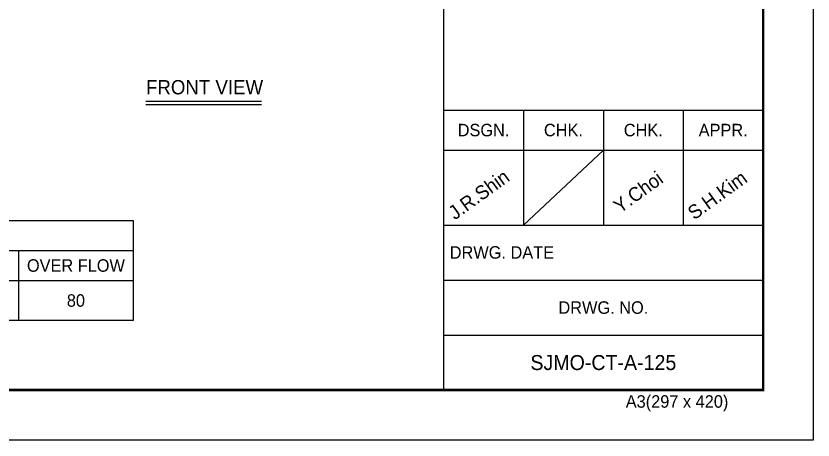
# Model space of a CAD drawing. Header units: millimetres. Extents: x -663796 to 30612, y -141670 to 21821.
# Drawn here: x 19434 to 30612, y 1026 to 6966 of the extents above; entities that cross this region are included whole.
import ezdxf
from ezdxf.enums import TextEntityAlignment as Align

# ---------------------------------------------------------------- set-up
doc = ezdxf.new("R2010")
doc.units = ezdxf.units.MM
for name, color, linetype in [('냉각탑_box', 1, 'Continuous'), ('냉각탑_form', 1, 'Continuous'), ('냉각탑_text', 3, 'Continuous')]:
    doc.layers.add(name, color=color, linetype=linetype)
doc.styles.add('돋움', font='Dotum.ttf')

msp = doc.modelspace()

# ---------------------------------------------------------------- linework, layer by layer
at = {"layer": 'Defpoints'}
msp.add_lwpolyline([(1205.1, 21821.4), (30612.3, 21821.4), (30612.3, 1026.4), (1205.1, 1026.4)], close=True, dxfattribs=at)
at = {"layer": '냉각탑_box'}
for p, q in [((21255.4, 5773.2), (22878.7, 5773.2)), ((21255.4, 5726.6), (22878.7, 5726.6)), ((15689.9, 3680.8), (21079.9, 3680.8)), ((19469.9, 3680.8), (19469.9, 2700.8)), ((6029.9, 3260.8), (21079.9, 3260.8))]:
    msp.add_line(p, q, dxfattribs=at)
msp.add_lwpolyline([(6029.9, 4100.8), (21079.9, 4100.8), (21079.9, 2700.8), (6029.9, 2700.8)], close=True, dxfattribs=at)
at = {"layer": '냉각탑_form'}
for p, q in [((25431.1, 14084.5), (25431.1, 1726.5)), ((25431.1, 5647.5), (29912.2, 5647.5)), ((26551.3, 5647.5), (26551.3, 4037.1)), ((27671.6, 5647.5), (27671.6, 4037.1)), ((28791.9, 5647.5), (28791.9, 4037.1)), ((25431.1, 5087.3), (29912.2, 5087.3)), ((27671.6, 5087.3), (26551.3, 4037.1)), ((25431.1, 4037.1), (29912.2, 4037.1)), ((25431.1, 3266.9), (29912.2, 3266.9)), ((25431.1, 2496.7), (29912.2, 2496.7))]:
    msp.add_line(p, q, dxfattribs=at)
at = {"layer": '냉각탑_form', "const_width": 35}
msp.add_lwpolyline([(1905.3, 21121.3), (1905.3, 1726.5), (29912.2, 1726.5), (29912.2, 21121.3)], close=True, dxfattribs=at)

# ---------------------------------------------------------------- texts
at = {"layer": '냉각탑_form', "style": '돋움'}
for s, p in [('DSGN.', (25991.2, 5367.4)), ('CHK.', (27111.5, 5367.4)), ('CHK.', (28231.7, 5367.4)), ('APPR.', (29352, 5367.4)), ('DRWG. NO.', (27671.6, 2881.8))]:
    msp.add_text(s, height=175.04, dxfattribs=at).set_placement(p, align=Align.MIDDLE_CENTER)
for s, height, p in [('DRWG. DATE', 175.04, (25517.3, 3566.4)), ('A3(297 x 420)', 175.043, (27985.7, 1478.9))]:
    msp.add_text(s, height=height, dxfattribs=at).set_placement(p)
at = {"layer": '냉각탑_text', "style": '돋움'}
for s, height, p in [('FRONT VIEW', 199.97, (22078.9, 5967.9)), ('OVER FLOW', 175, (20274.9, 3470.8)), ('80', 175, (20274.9, 2980.8)), ('SJMO-CT-A-125', 210.051, (27671.6, 2111.6))]:
    msp.add_text(s, height=height, dxfattribs=at).set_placement(p, align=Align.MIDDLE_CENTER)
for s, p in [('J.R.Shin', (25589.4, 4101.2)), ('Y.Choi', (27904.7, 4194.6)), ('S.H.Kim', (28945.9, 4101.2))]:
    msp.add_text(s, height=196.05, rotation=35.81856, dxfattribs=at).set_placement(p)

doc.saveas('drawing.dxf')
